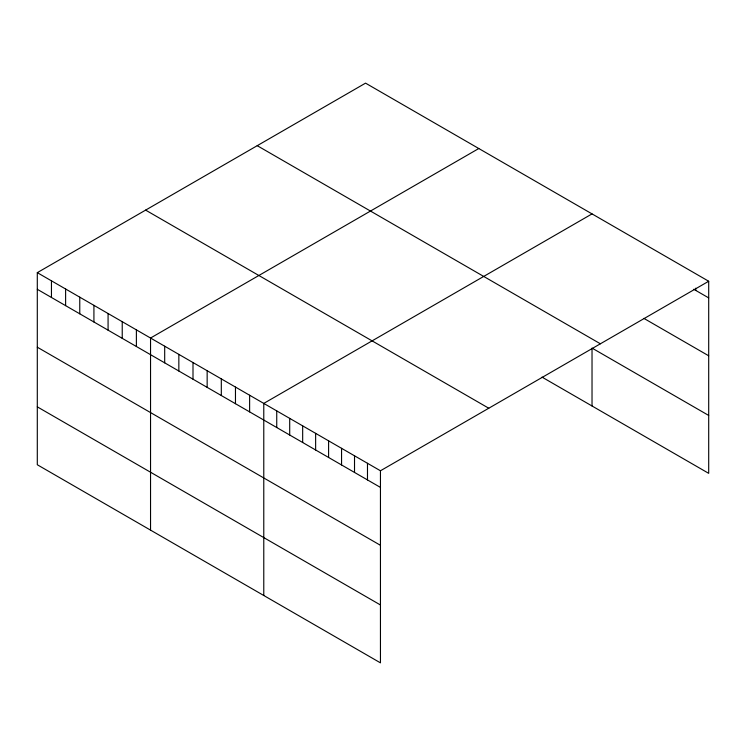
<?xml version="1.0" encoding="UTF-8"?>
<svg xmlns="http://www.w3.org/2000/svg" width="746" height="746" viewBox="0 0 746 746"><rect width="100%" height="100%" fill="white"/><g stroke="black" fill="none" stroke-linecap="round" stroke-linejoin="round"><path stroke-width="1.12" d="M37.3 272.654L380.451 470.773L380.451 662.858L37.3 464.749L37.3 272.654L365.549 83.142L708.7 281.251L708.7 473.346L542.016 377.112M478.792 148.519L150.543 338.031L150.543 530.126M592.026 213.897L263.776 403.409L263.776 595.504M380.451 470.773L708.7 281.251M693.743 289.262L708.7 297.896M643.882 318.374L708.7 355.795M257.23 145.675L600.381 343.794M708.7 415.447L592.026 348.084L592.026 405.983M145.619 210.111L488.77 408.23M37.3 289.299L380.451 487.408M37.3 347.198L380.451 545.307M37.3 406.85L380.451 604.959M695.738 288.189L695.738 290.408M367.48 463.285L367.48 479.93M354.518 455.797L354.518 472.442M341.556 448.318L341.556 464.954M328.594 440.83L328.594 457.475M315.633 433.351L315.633 449.987M302.671 425.863L302.671 442.509M289.7 418.375L289.7 435.021M276.738 410.897L276.738 427.533M249.621 395.24L249.621 411.876M235.466 387.062L235.466 403.707M221.31 378.893L221.31 395.539M207.155 370.725L207.155 387.361M193 362.547L193 379.192M178.844 354.378L178.844 371.014M164.689 346.209L164.689 362.845M136.387 329.863L136.387 346.498M122.232 321.685L122.232 338.33M108.077 313.516L108.077 330.161M93.921 305.347L93.921 321.983M79.766 297.169L79.766 313.814M65.611 289L65.611 305.636M51.455 280.832L51.455 297.467"/></g></svg>
